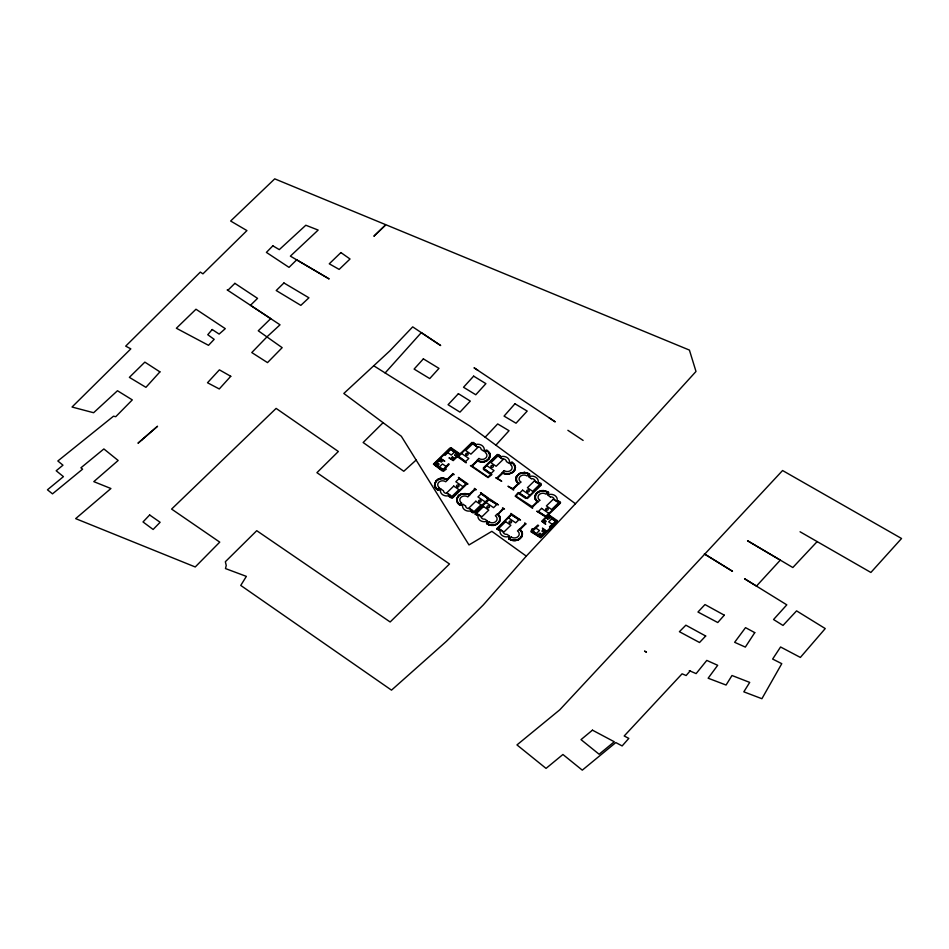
<?xml version="1.0" encoding="UTF-8"?>
<svg xmlns="http://www.w3.org/2000/svg" width="949" height="949" viewBox="0 0 949 949"><rect width="100%" height="100%" fill="white"/><g stroke="black" fill="none" stroke-linecap="round" stroke-linejoin="round"><path stroke-width="1.42" d="M534.762 496.671L535.07 499.044M560.574 502.555L560.29 503.231M534.762 496.659C535.177 492.543 539.708 490.206 543.516 490.55M456.635 498.759L457.216 502.602M490.111 456.623L489.969 453.824M456.635 498.747L458.403 495.627M490.111 456.635L489.115 458.865M515.983 477.394L515.9 480.206M466.789 484.026L452.803 497.751M515.983 477.383L516.398 476.362M512.946 488.688L507.976 486.232L513.611 490.099L513.611 488.794L518.723 483.776M525.39 524.216L526.173 523.931L524.678 522.899L524.678 524.216L519.649 529.103M499.886 521.274L500.23 517.419M514.714 470.419L515.461 467.466M516.41 476.351L519.661 473.29L524.536 472.353M521.784 536.837L522.531 533.884M514.702 470.431L513.397 472.044M512.958 488.652L518.071 483.622L516.09 480.846M521.772 536.849L520.099 538.783M499.554 521.879L496.968 524.311M537.656 502.057L532.591 506.991L532.591 508.296L515.165 496.173L518.19 492.555L526.98 498.095L540.859 484.607L538.51 482.436L541.203 483.599M489.103 458.877L486.778 460.929M525.224 524.5L520.218 529.388L522.021 531.737M519.625 529.127L519.661 529.684A7.533 6.145 1.3 0 1 519.815 538.261A7.533 6.145 1.3 0 1 509.352 538.569L509.874 538.059M435.971 480.811L434.476 485.544M526.304 556.126L483.243 604.988L473.195 614.976L446.362 641.382L391.498 690.148L240.749 585.426L246.36 576.375L225.482 568.57L226.242 565.438L225.34 561.749L256.74 530.693L390.146 621.975L449.494 563.979L316.93 472.673L338.354 451.487L276.123 408.402L171.603 509.079L219.753 542.128L195.233 566.968L75.659 518.629L110.926 488.521L93.797 481.641L118.15 460.479L103.88 448.948L80.914 467.81L82.587 469.15L52.492 493.86L47.45 489.791L63.429 476.635L56.193 470.763L62.966 465.188L57.842 460.989L113.512 416.196L115.731 416.706L132.302 399.897L117.474 390.739L93.607 412.732L72.029 407.026L130.832 348.864L125.695 346.136L200.322 272.102L202.944 273.846L246.93 230.583L230.643 221.022L274.736 178.851L689.413 350.086L695.997 371.462L587.407 490.989L526.304 556.126L491.843 531.333L468.984 544.94L401.308 436.243L343.823 393.455L389.837 350.869L412.696 326.871L440.68 345.543L421.297 332.636L385.14 372.945L373.752 365.78M485.164 437.204L495.876 445.164L509.044 430.716L497.679 423.93L485.164 437.204L469.98 426.113L385.14 372.945M435.982 480.799L438.094 479.174M532.116 506.612L515.948 496.197L518.379 493.373L525.865 498.51M531.476 530.894L537.81 525.082L538.641 525.58L532.365 531.06L540.206 536.434L545.699 531.108L542.401 528.154L546.387 530.894L540.254 537.075L531.748 531.665L540.515 537.324L556.885 521.416L548.546 515.331L556.541 521.274L550.159 527.253L549.483 526.802L555.758 521.321L547.917 515.948L542.437 521.274L545.734 524.228L541.654 521.274L546.185 516.802M533.267 529.139L532.14 528.712L530.894 531.725L540.728 537.834L557.288 521.914L557.146 520.55M817.16 541.594L792.83 567.526L747.575 540.776L780.303 560.135L756.472 586.079L744.585 578.76L786.804 604.845L773.554 619.519L783.008 625.438L796.579 610.871L825.239 628.57L800.375 657.432L780.576 646.981L772.64 659.057L781.774 663.671L761.905 698.713L743.814 691.833L749.71 682.402L731.999 675.51L726.068 685.036L708.144 678.215L717.681 665.296L706.791 660.409L696.115 673.612L689.271 670.646L690.065 670.99L686.151 675.522L682.07 673.826L624.193 735.985L628.819 738.381L622.141 745.938L615.806 742.569L582.295 770.149L562.923 754.491L546.043 768.393L516.968 744.918L559.768 709.816L782.569 470.526L901.55 538.498L870.885 572.461L800.054 531.772M383.111 422.696L363.135 442.519L403.776 471.273L416.125 460.063M443.883 470.811L446.327 469.15L445.295 468.652L443.076 470.621L449.209 464.227L448.569 463.776L443.041 469.767L435.2 464.393L440.68 459.055L444.808 461.202L440.846 458.486L434.428 464.488L442.412 470.372L434.108 464.215L450.645 448.331L459.209 454.049L450.68 448.64L444.547 454.796L445.223 455.271L450.751 449.28L458.592 454.654L453.1 459.98L448.972 457.845L453.207 460.621L457.857 456.196L457.703 456.92L466.279 462.804L458.486 456.339L472.365 442.792L475.39 444.322L473.61 442.4M447.584 479.66L452.614 474.773L454.203 474.547L452.709 473.527L452.566 474.18M438.26 490.111L440.122 489.648L438.663 488.96M486.173 451.143L486.695 450.633A7.533 6.145 1.3 0 1 488.13 459.102A7.533 6.145 1.3 0 1 477.81 460.49M472.566 465.757L477.501 460.965L478.118 461.273M483.326 467.94L497.383 454.405M474.251 489.577L469.091 494.334M469.696 494.82L474.725 489.945L476.303 489.708L474.381 488.403L474.725 489.328M460.573 504.239L460.051 504.749A7.533 6.145 1.3 0 1 458.616 496.28A7.533 6.145 1.3 0 1 468.936 494.892M502.282 472.685L497.252 477.572L495.675 477.798L501.724 481.25L497.252 478.189M497.786 477.881L502.887 473.171M528.415 474.939L528.937 474.441A7.533 6.145 1.3 0 0 518.474 474.749A7.533 6.145 1.3 0 0 518.593 483.278M487.762 522.899L487.252 523.397A7.533 6.145 1.3 0 0 497.703 523.089A7.533 6.145 1.3 0 0 497.596 514.56L502.602 509.008L502.579 507.739L504.488 509.055L503.314 508.937M503.029 509.435L498.118 514.216L499.079 515.2M541.286 485.046L527.312 498.545M532.128 506.6L537.051 501.819L535.07 499.055M547.395 493.148L547.917 492.638A7.533 6.145 1.3 0 0 537.454 492.946A7.533 6.145 1.3 0 0 537.561 501.487M560.266 503.243L548.522 514.666L557.134 520.538M458.414 495.615L459.15 494.998M443.871 470.823L442.222 470.929L433.444 464.144L449.779 448.142L451.439 448.023M489.055 499.85L498.403 504.88L490.313 499.328M510.74 514.607L496.718 528.818M545.77 516.991L536.754 511.167L545.9 516.315L559.839 502.816L557.49 500.645L560.266 501.879M511.357 463.314L511.926 462.768A7.533 6.145 1.3 0 1 513.362 471.238A7.533 6.145 1.3 0 1 503.041 472.614L502.934 472.578M472.044 442.329L460.028 453.954L451.451 448.035M459.162 494.987L461.368 493.824M438.652 488.96L437.952 489.577A7.533 6.145 1.3 0 1 436.516 481.107A7.533 6.145 1.3 0 1 446.837 479.731M477.24 460.443L472.033 465.437L470.443 465.674L488.059 477.596L491.926 474.536L483.729 468.426L497.596 454.927L500.621 456.445L498.818 454.524M512.413 472.804L508.284 474.203L504.085 473.693M519.483 539.222L518.629 539.72M452.448 474.227L447.145 479.257L443.741 478.177M486.766 460.929L485.864 461.38M438.106 479.162L439.268 478.652M496.505 524.56L494.31 525.307M518.617 539.72L517.43 540.206M485.852 461.38L484.37 461.855M452.376 497.988L451.843 498.071M488.984 499.245L489.684 499.138M439.28 478.652L440.016 478.426M461.392 493.812L467.893 493.812M517.419 540.206L515.354 540.622M440.028 478.415L441.06 478.213M484.358 461.866L483.326 462.044M494.299 525.307L493.527 525.438M441.071 478.201L442.388 478.106M483.314 462.044L481.997 462.116M493.504 525.438L491.119 525.438M484.559 450.585L486.79 450.04L489.518 452.78M515.343 540.633L514.026 540.669M485.829 451.297L484.5 450.573M442.4 478.106L443.729 478.166M481.973 462.116L480.657 462.009M514.002 540.669L512.697 540.527M524.548 472.353L528.546 473.515M543.528 490.55L547.526 491.712M480.645 462.009L478.367 461.38M512.045 462.175L509.827 462.709L510.74 463.373M459.957 505.343L462.222 504.809L461.261 504.144M490.574 525.355L489.554 525.117M512.674 540.515L510.918 540.028M489.542 525.117L488.806 524.868M504.073 473.693L502.899 473.183M467.904 493.812L469.079 494.322M488.794 524.868L486.6 523.634M510.906 540.028L509.316 539.234M528.557 473.515L529.589 474.203M547.537 491.724L548.569 492.412M512.092 462.199L514.512 464.512L515.461 467.454M451.119 497.869L448.901 496.351L452.329 497.383L466.161 483.871L458.367 477.406L467.999 484.014L466.825 483.907M437.786 490.147L436.41 489.103M459.885 505.307L457.596 503.195M478.023 370.407L474.037 367.773L555.26 421.89L549.068 417.726M567.882 430.312L583.125 440.431M509.305 539.222L508.7 538.795M528.427 475.508L529.4 476.184L529.649 474.263M450.692 449.47L454.441 452.044L451.321 455.081L447.572 452.507M555.533 521.404L551.784 518.818L548.664 521.855L552.413 524.429M472.021 466.054L487.916 476.967L490.906 474.524L483.385 469.364M446.22 466.54L442.459 463.966L439.34 467.003L443.1 469.577M511.214 514.358L510.882 513.433L520.515 520.04L511.428 514.868L497.454 528.344L499.779 530.562L496.896 529.21M486.078 502.519L493.575 507.668L496.707 504.631L489.198 499.482L475.354 513.184L477.679 515.402L474.891 514.156M440.787 488.949L443.491 490.799A3.25 2.645 1.3 0 0 447.287 493.397L449.992 495.259A6.346 5.172 1.3 0 1 442.685 494.726A6.346 5.172 1.3 0 1 440.787 488.96M487.75 522.318L486.79 521.653L486.564 523.599M509.803 537.442L508.889 536.814L508.664 538.759M473.136 512.982L471.001 511.511L474.429 512.555L488.272 499.044L480.479 492.578L488.557 498.13M575.474 503.741L495.876 445.164M436.41 489.103L435.627 488.225M548.605 492.436L548.368 494.37L547.383 493.694M435.615 488.213L434.927 487.039M499.494 515.782L500.23 517.407M489.53 452.78L489.969 453.812M522.033 531.748L522.472 533.219M434.915 487.027L434.476 485.544M516.09 480.835L515.9 480.218M754.763 632.627L745.333 647.099L734.645 642.307L745.523 627.645L754.763 632.627M212.208 329.517L207.76 334.724L214.177 339.351L208.507 345.317L176.372 328.247L195.98 309.232L225.293 328.662L219.124 334.084L212.208 329.517M514.951 403.776L504.061 416.113L516.019 423.218L527.193 411.083L514.951 403.776M724.289 615.177L717.764 622.532L697.966 612.022L704.988 604.56L724.289 615.177M159.918 371.878L145.932 387.334L129.372 377.358L144.853 362.127L159.918 371.878M230.761 376.29L219.278 388.96L207.499 382.755L219.385 369.849L230.761 376.29M423.373 358.864L414.108 369.078L429.731 378.58L438.984 368.378L423.373 358.864M473.646 376.136L463.527 387.263L475.781 394.76L485.9 383.645L473.646 376.136M458.391 393.681L448.07 404.713L459.98 412.139L470.301 401.107L458.391 393.681M705.688 636.02L699.52 642.509L679.401 631.702L685.866 625.189L705.688 636.02M149.645 514.975L143.014 521.95L153.121 529.471L160.12 522.282L149.645 514.975M267.108 336.729L251.782 352.553L267.511 362.613L282.173 347.666L258.27 330.786L270.702 318.639L280.026 324.807L267.108 336.729M272.861 245.827L266.396 252.398L289.03 267.369L296.693 259.848L329.161 278.947L290.382 256.135L318.164 230.073L305.815 225.245L279.303 249.623L272.861 245.827M234.877 283.348L227.819 290.323L227.179 289.908L270.702 318.639L250.477 305.27L257.547 298.366L234.877 283.348M283.929 282.968L276.218 290.524L300.833 305.364L308.923 297.796L283.929 282.968M440.573 459.791L439.458 460.87L441.332 462.151L442.448 461.072L440.573 459.791M452.448 456.884L451.333 457.964L453.219 459.257L454.322 458.177L452.448 456.884M461.297 453.29L458.177 456.327L465.686 461.487L468.806 458.45L461.297 453.29M472.649 443.812L465.71 450.561L470.929 454.144L477.869 447.394L472.649 443.812M439.482 487.822L437.572 489.672A7.865 6.418 1.3 0 1 436.564 480.633A7.865 6.418 1.3 0 1 447.643 479.886L445.733 481.748A4.887 3.986 1.3 0 0 438.853 482.199A4.887 3.986 1.3 0 0 439.482 487.822M478.913 458.474L477.003 460.324A7.865 6.418 1.3 0 0 488.083 459.589A7.865 6.418 1.3 0 0 487.074 450.55L485.164 452.4A4.887 3.986 1.3 0 1 485.793 458.011A4.887 3.986 1.3 0 1 478.913 458.474M458.96 478.735L455.84 481.772L463.349 486.92L466.469 483.883L458.96 478.735M453.729 486.078L446.777 492.828L451.997 496.398L458.936 489.648L453.729 486.078M486.529 465.425L483.409 468.462L490.918 473.61L494.038 470.574L486.529 465.425M497.881 455.947L490.941 462.697L496.149 466.267L503.089 459.518L497.881 455.947M461.582 502.982L459.684 504.832A7.865 6.418 1.3 0 1 458.664 495.793A7.865 6.418 1.3 0 1 469.743 495.058L467.833 496.908A4.887 3.986 1.3 0 0 460.953 497.371A4.887 3.986 1.3 0 0 461.582 502.982M504.144 470.597L502.235 472.46A7.865 6.418 1.3 0 0 513.314 471.712A7.865 6.418 1.3 0 0 512.294 462.673L510.396 464.524A4.887 3.986 1.3 0 1 511.025 470.146A4.887 3.986 1.3 0 1 504.144 470.597M481.06 493.895L477.94 496.932L485.449 502.092L488.569 499.055L481.06 493.895M475.829 501.238L468.889 507.988L474.097 511.558L481.036 504.821L475.829 501.238M483.539 506.529L476.6 513.279L481.819 516.861L488.759 510.111L483.539 506.529M520.823 482.045L518.913 483.907A7.865 6.418 1.3 0 1 517.905 474.856A7.865 6.418 1.3 0 1 528.984 474.12L527.075 475.971A4.887 3.986 1.3 0 0 520.194 476.434A4.887 3.986 1.3 0 0 520.823 482.045M489.115 521.867L487.205 523.718A7.865 6.418 1.3 0 0 498.284 522.982A7.865 6.418 1.3 0 0 497.264 513.931L495.354 515.793A4.887 3.986 1.3 0 1 495.983 521.404A4.887 3.986 1.3 0 1 489.115 521.867M522.602 490.17L519.483 493.207L526.992 498.355L530.111 495.319L522.602 490.17M534.37 480.977L527.43 487.727L532.638 491.309L539.59 484.559L534.37 480.977M511.297 514.643L508.178 517.679L515.687 522.828L518.806 519.791L511.297 514.643M505.651 521.701L498.7 528.451L503.919 532.021L510.859 525.272L505.651 521.701M539.803 500.242L537.893 502.104A7.865 6.418 1.3 0 1 536.885 493.065A7.865 6.418 1.3 0 1 547.964 492.317L546.055 494.18A4.887 3.986 1.3 0 0 539.174 494.631A4.887 3.986 1.3 0 0 539.803 500.242M511.214 537.027L509.305 538.89A7.865 6.418 1.3 0 0 520.384 538.142A7.865 6.418 1.3 0 0 519.376 529.103L517.466 530.954A4.887 3.986 1.3 0 1 518.095 536.565A4.887 3.986 1.3 0 1 511.214 537.027M541.582 508.367L538.463 511.404L545.972 516.564L549.091 513.528L541.582 508.367M553.35 499.186L546.41 505.924L551.618 509.506L558.57 502.756L553.35 499.186M535.711 527.941L532.591 530.977L536.351 533.552L539.471 530.515L535.711 527.941M544.406 519.981L543.291 521.06L545.177 522.341L546.28 521.262L544.406 519.981M542.958 530.028L541.843 531.108L543.718 532.401L544.833 531.321L542.958 530.028M340.905 252.576L329.267 263.81L339.161 269.397L350.027 258.994L340.905 252.576M385.496 225.079L374.06 236.052L385.496 225.079M141.899 439.826L137.985 443.23L157.546 426.243L141.899 439.826M592.449 730.161L581.013 739.627L599.116 754.241L614.276 741.762L592.449 730.161M646.399 652.058L644.632 651.204L646.399 652.058M717.408 561.938L704.348 553.896L732.498 571.286L717.408 561.938M502.579 458.936L499.886 457.086A6.346 5.172 1.3 0 1 507.193 457.62A6.346 5.172 1.3 0 1 509.091 463.385L506.386 461.546A3.25 2.645 1.3 0 0 502.579 458.948M531.357 478.687L528.664 476.837A6.346 5.172 1.3 0 1 535.971 477.359A6.346 5.172 1.3 0 1 537.869 483.124L535.165 481.297A3.25 2.645 1.3 0 0 531.357 478.687M477.359 446.813L474.654 444.962A6.346 5.172 1.3 0 1 481.962 445.484A6.346 5.172 1.3 0 1 483.86 451.249L481.155 449.423A3.25 2.645 1.3 0 0 477.359 446.813M550.337 496.885L547.644 495.034A6.346 5.172 1.3 0 1 554.951 495.556A6.346 5.172 1.3 0 1 556.849 501.321L554.145 499.494A3.25 2.645 1.3 0 0 550.337 496.885M465.591 505.959L462.898 504.109A6.346 5.172 1.3 0 0 464.785 509.898A6.346 5.172 1.3 0 0 472.08 510.432L469.399 508.569A3.25 2.645 1.3 0 1 465.603 505.959M481.024 516.541L478.32 514.69A6.346 5.172 1.3 0 0 480.218 520.479A6.346 5.172 1.3 0 0 487.501 521.013L484.832 519.15A3.25 2.645 1.3 0 1 481.024 516.541M503.124 531.713L500.431 529.862A6.346 5.172 1.3 0 0 502.318 535.651A6.346 5.172 1.3 0 0 509.613 536.185L506.932 534.323A3.25 2.645 1.3 0 1 503.136 531.713M487.466 507.668A1.246 1.02 1.3 0 0 489.435 506.968A1.246 1.02 1.3 0 0 487.691 505.912A1.246 1.02 1.3 0 0 487.466 507.668M509.566 522.828A1.246 1.02 1.3 0 0 511.547 522.128A1.246 1.02 1.3 0 0 509.791 521.084A1.246 1.02 1.3 0 0 509.566 522.828M527.253 491.807A1.246 1.02 1.3 0 0 529.234 491.108A1.246 1.02 1.3 0 0 527.478 490.052A1.246 1.02 1.3 0 0 527.253 491.807M546.233 510.004A1.246 1.02 1.3 0 0 548.214 509.305A1.246 1.02 1.3 0 0 546.458 508.261A1.246 1.02 1.3 0 0 546.233 510.004M479.126 501.95A1.246 1.02 1.3 0 0 481.096 501.238A1.246 1.02 1.3 0 0 479.352 500.194A1.246 1.02 1.3 0 0 479.126 501.95M457.015 486.778A1.246 1.02 1.3 0 0 458.996 486.078A1.246 1.02 1.3 0 0 457.24 485.034A1.246 1.02 1.3 0 0 457.015 486.778M491.392 467.205A1.246 1.02 1.3 0 0 493.361 466.505A1.246 1.02 1.3 0 0 491.618 465.449A1.246 1.02 1.3 0 0 491.392 467.205M466.161 455.069A1.246 1.02 1.3 0 0 468.142 454.369A1.246 1.02 1.3 0 0 466.386 453.325A1.246 1.02 1.3 0 0 466.161 455.069M547.454 518.842A1.198 0.973 1.3 0 0 549.341 518.178A1.198 0.973 1.3 0 0 547.668 517.169A1.198 0.973 1.3 0 0 547.454 518.842M539.269 535.094A1.198 0.973 1.3 0 0 541.155 534.429A1.198 0.973 1.3 0 0 539.483 533.421A1.198 0.973 1.3 0 0 539.269 535.094M455.283 455.615A1.198 0.973 1.3 0 0 457.181 454.939A1.198 0.973 1.3 0 0 455.508 453.93A1.198 0.973 1.3 0 0 455.283 455.615M437.098 464.998A1.198 0.973 1.3 0 0 438.984 464.322A1.198 0.973 1.3 0 0 437.311 463.326A1.198 0.973 1.3 0 0 437.098 464.998"/></g></svg>
